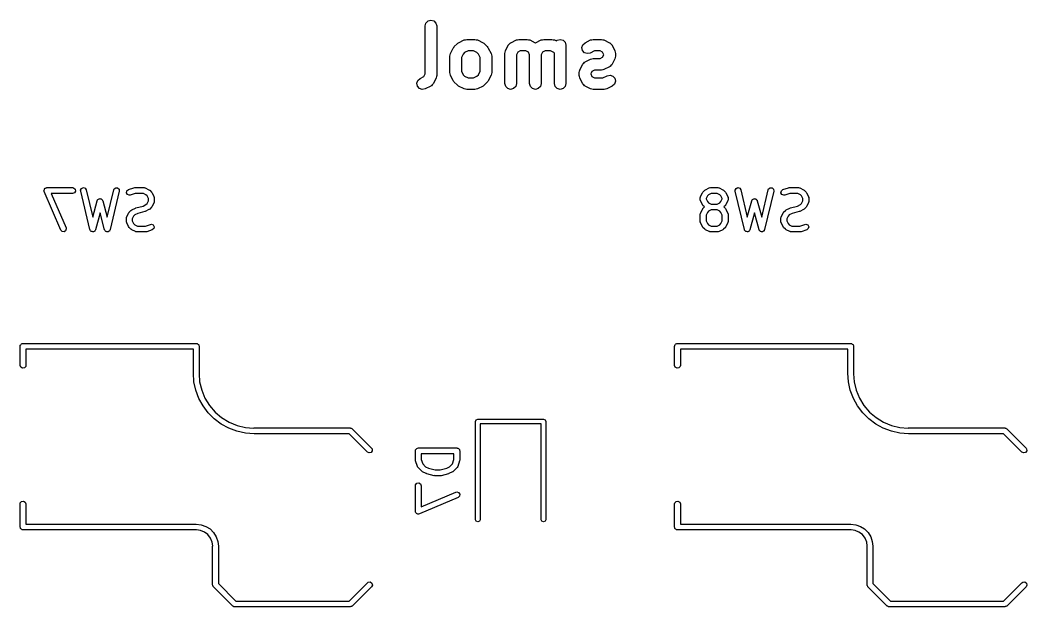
# Model space of a CAD drawing. Extents: x 3.18 to 9.55, y -3.25 to -0.52.
# Drawn here: x 7 to 8.03, y -1.246 to -0.646 of the extents above; entities that cross this region are included whole.
import ezdxf

# ---------------------------------------------------------------- set-up
doc = ezdxf.new("R2010")
doc.units = 0
doc.header["$MEASUREMENT"] = 0
doc.layers.add('BLACK', color=7, linetype='CONTINUOUS')

msp = doc.modelspace()

# ---------------------------------------------------------------- linework, layer by layer
at = {"layer": 'BLACK', "linetype": 'CONTINUOUS'}
for p, q in [((7.41417, -0.651519), (7.41496, -0.648566)), ((7.41496, -0.648566), (7.41713, -0.646404)), ((7.41713, -0.646404), (7.42008, -0.645613)), ((7.42008, -0.645613), (7.42303, -0.646404)), ((7.42303, -0.646404), (7.42519, -0.648566)), ((7.42519, -0.648566), (7.42598, -0.651519)), ((7.41417, -0.700743), (7.41417, -0.651519)), ((7.42598, -0.651519), (7.42598, -0.702137)), ((7.44766, -0.669364), (7.44837, -0.668734)), ((7.44837, -0.668734), (7.454, -0.665922)), ((7.454, -0.665922), (7.45533, -0.665649)), ((7.45533, -0.665649), (7.45664, -0.665298)), ((7.45664, -0.665298), (7.46507, -0.665298)), ((7.46507, -0.665298), (7.46638, -0.665649)), ((7.46638, -0.665649), (7.46771, -0.665922)), ((7.46771, -0.665922), (7.47334, -0.668734)), ((7.47334, -0.668734), (7.47405, -0.669364)), ((7.5004, -0.669975), (7.50119, -0.669088)), ((7.50119, -0.669088), (7.50153, -0.668973)), ((7.50153, -0.668973), (7.5018, -0.668734)), ((7.5018, -0.668734), (7.50743, -0.665922)), ((7.50743, -0.665922), (7.50876, -0.665649)), ((7.50876, -0.665649), (7.51007, -0.665298)), ((7.51007, -0.665298), (7.5185, -0.665298)), ((7.5185, -0.665298), (7.51982, -0.665649)), ((7.51982, -0.665649), (7.52114, -0.665922)), ((7.52114, -0.665922), (7.52677, -0.668734)), ((7.52677, -0.668734), (7.52694, -0.668885)), ((7.52694, -0.668885), (7.52711, -0.668734)), ((7.52711, -0.668734), (7.53274, -0.665922)), ((7.53274, -0.665922), (7.53407, -0.665649)), ((7.53407, -0.665649), (7.53538, -0.665298)), ((7.53538, -0.665298), (7.54381, -0.665298)), ((7.54381, -0.665298), (7.54512, -0.665649)), ((7.54512, -0.665649), (7.54645, -0.665922)), ((7.54645, -0.665922), (7.54846, -0.666925)), ((7.54846, -0.666925), (7.5493, -0.666089)), ((7.5493, -0.666089), (7.55225, -0.665298)), ((7.55225, -0.665298), (7.5552, -0.666089)), ((7.5552, -0.666089), (7.55736, -0.668251)), ((7.55736, -0.668251), (7.55816, -0.671204)), ((7.57544, -0.670762), (7.57773, -0.668734)), ((7.57773, -0.668734), (7.58335, -0.665922)), ((7.58335, -0.665922), (7.58468, -0.665649)), ((7.58468, -0.665649), (7.586, -0.665298)), ((7.586, -0.665298), (7.59443, -0.665298)), ((7.59443, -0.665298), (7.59574, -0.665649)), ((7.59574, -0.665649), (7.59707, -0.665922)), ((7.59707, -0.665922), (7.6027, -0.668734)), ((7.6027, -0.668734), (7.60297, -0.668973)), ((7.60297, -0.668973), (7.60331, -0.669088)), ((7.60331, -0.669088), (7.6041, -0.669975)), ((7.44011, -0.679811), (7.44292, -0.674187)), ((7.44292, -0.674187), (7.44355, -0.673475)), ((7.44355, -0.673475), (7.44402, -0.672652)), ((7.44402, -0.672652), (7.44684, -0.66984)), ((7.44684, -0.66984), (7.44766, -0.669364)), ((7.45451, -0.678869), (7.45305, -0.680326)), ((7.45803, -0.677109), (7.45451, -0.678869)), ((7.46368, -0.677109), (7.45803, -0.677109)), ((7.4672, -0.678869), (7.46368, -0.677109)), ((7.46866, -0.680326), (7.4672, -0.678869)), ((7.47405, -0.669364), (7.47487, -0.66984)), ((7.47487, -0.66984), (7.47769, -0.672652)), ((7.47769, -0.672652), (7.47816, -0.673475)), ((7.47816, -0.673475), (7.47879, -0.674187)), ((7.47879, -0.674187), (7.4816, -0.679811)), ((7.49573, -0.67964), (7.49608, -0.678329)), ((7.49608, -0.678329), (7.49635, -0.676999)), ((7.49635, -0.676999), (7.49916, -0.671375)), ((7.49916, -0.671375), (7.4994, -0.671105)), ((7.4994, -0.671105), (7.49951, -0.670762)), ((7.49951, -0.670762), (7.5004, -0.669975)), ((7.50884, -0.678417), (7.50754, -0.681034)), ((7.51146, -0.677109), (7.50884, -0.678417)), ((7.51711, -0.677109), (7.51146, -0.677109)), ((7.51973, -0.678417), (7.51711, -0.677109)), ((7.52103, -0.681034), (7.51973, -0.678417)), ((7.53415, -0.678417), (7.53285, -0.681034)), ((7.53677, -0.677109), (7.53415, -0.678417)), ((7.54242, -0.677109), (7.53677, -0.677109)), ((7.54594, -0.678869), (7.54242, -0.677109)), ((7.54634, -0.679274), (7.54594, -0.678869)), ((7.54634, -0.710574), (7.54634, -0.679274)), ((7.55816, -0.671204), (7.55816, -0.710574)), ((7.57448, -0.673662), (7.57544, -0.670762)), ((7.57509, -0.676657), (7.57448, -0.673662)), ((7.57712, -0.678944), (7.57509, -0.676657)), ((7.58002, -0.679911), (7.57712, -0.678944)), ((7.58301, -0.679298), (7.58002, -0.679911)), ((7.58739, -0.677109), (7.58301, -0.679298)), ((7.59304, -0.677109), (7.58739, -0.677109)), ((7.59565, -0.678417), (7.59304, -0.677109)), ((7.59696, -0.681034), (7.59565, -0.678417)), ((7.6041, -0.669975), (7.60498, -0.670762)), ((7.60498, -0.670762), (7.6051, -0.671105)), ((7.6051, -0.671105), (7.60534, -0.671375)), ((7.60534, -0.671375), (7.60815, -0.676999)), ((7.60815, -0.676999), (7.60842, -0.678329)), ((7.60842, -0.678329), (7.60877, -0.67964)), ((7.43948, -0.682452), (7.43983, -0.681141)), ((7.43948, -0.699325), (7.43948, -0.682452)), ((7.43983, -0.681141), (7.44011, -0.679811)), ((7.45305, -0.680326), (7.45129, -0.683846)), ((7.45129, -0.683846), (7.45129, -0.697931)), ((7.47042, -0.683846), (7.46866, -0.680326)), ((7.47042, -0.697931), (7.47042, -0.683846)), ((7.4816, -0.679811), (7.48188, -0.681141)), ((7.48188, -0.681141), (7.48223, -0.682452)), ((7.48223, -0.682452), (7.48223, -0.699325)), ((7.49573, -0.710574), (7.49573, -0.67964)), ((7.50754, -0.681034), (7.50754, -0.710574)), ((7.52103, -0.710574), (7.52103, -0.681034)), ((7.53285, -0.681034), (7.53285, -0.710574)), ((7.57544, -0.690447), (7.57633, -0.68966)), ((7.57633, -0.68966), (7.57712, -0.688773)), ((7.57712, -0.688773), (7.57746, -0.688658)), ((7.57746, -0.688658), (7.57773, -0.688419)), ((7.57773, -0.688419), (7.58335, -0.685607)), ((7.58335, -0.685607), (7.58468, -0.685334)), ((7.58468, -0.685334), (7.586, -0.684983)), ((7.586, -0.684983), (7.59304, -0.684983)), ((7.59304, -0.684983), (7.59565, -0.683675)), ((7.59565, -0.683675), (7.59696, -0.681058)), ((7.59696, -0.681058), (7.59696, -0.681034)), ((7.60815, -0.685093), (7.60534, -0.690717)), ((7.60842, -0.683763), (7.60815, -0.685093)), ((7.60877, -0.682452), (7.60842, -0.683763)), ((7.60877, -0.67964), (7.60877, -0.682452)), ((7.43983, -0.700636), (7.43948, -0.699325)), ((7.45129, -0.697931), (7.45305, -0.701451)), ((7.46866, -0.701451), (7.47042, -0.697931)), ((7.48223, -0.699325), (7.48188, -0.700636)), ((7.57165, -0.699325), (7.572, -0.698014)), ((7.57165, -0.702137), (7.57165, -0.699325)), ((7.572, -0.698014), (7.57228, -0.696684)), ((7.57228, -0.696684), (7.57509, -0.69106)), ((7.57509, -0.69106), (7.57533, -0.69079)), ((7.57533, -0.69079), (7.57544, -0.690447)), ((7.58477, -0.698102), (7.58346, -0.700719)), ((7.58739, -0.696794), (7.58477, -0.698102)), ((7.59443, -0.696794), (7.58739, -0.696794)), ((7.59574, -0.696443), (7.59443, -0.696794)), ((7.59707, -0.696171), (7.59574, -0.696443)), ((7.6027, -0.693359), (7.59707, -0.696171)), ((7.60297, -0.693119), (7.6027, -0.693359)), ((7.60331, -0.693005), (7.60297, -0.693119)), ((7.6041, -0.692117), (7.60331, -0.693005)), ((7.60498, -0.69133), (7.6041, -0.692117)), ((7.6051, -0.690988), (7.60498, -0.69133)), ((7.60534, -0.690717), (7.6051, -0.690988)), ((7.40575, -0.71022), (7.40671, -0.70732)), ((7.40636, -0.713215), (7.40575, -0.71022)), ((7.40671, -0.70732), (7.409, -0.705292)), ((7.409, -0.705292), (7.41286, -0.70336)), ((7.41286, -0.70336), (7.41417, -0.700743)), ((7.42536, -0.704778), (7.42255, -0.710403)), ((7.42563, -0.703448), (7.42536, -0.704778)), ((7.42598, -0.702137), (7.42563, -0.703448)), ((7.44011, -0.701966), (7.43983, -0.700636)), ((7.44292, -0.70759), (7.44011, -0.701966)), ((7.44355, -0.708302), (7.44292, -0.70759)), ((7.44402, -0.709125), (7.44355, -0.708302)), ((7.44684, -0.711937), (7.44402, -0.709125)), ((7.45305, -0.701451), (7.45451, -0.702908)), ((7.45451, -0.702908), (7.45803, -0.704668)), ((7.45803, -0.704668), (7.46368, -0.704668)), ((7.46368, -0.704668), (7.4672, -0.702908)), ((7.4672, -0.702908), (7.46866, -0.701451)), ((7.47769, -0.709125), (7.47487, -0.711937)), ((7.47816, -0.708302), (7.47769, -0.709125)), ((7.47879, -0.70759), (7.47816, -0.708302)), ((7.4816, -0.701966), (7.47879, -0.70759)), ((7.48188, -0.700636), (7.4816, -0.701966)), ((7.572, -0.703448), (7.57165, -0.702137)), ((7.57228, -0.704778), (7.572, -0.703448)), ((7.57509, -0.710403), (7.57228, -0.704778)), ((7.58346, -0.700719), (7.58346, -0.700743)), ((7.58346, -0.700743), (7.58477, -0.70336)), ((7.58477, -0.70336), (7.58739, -0.704668)), ((7.58739, -0.704668), (7.59585, -0.704668)), ((7.59585, -0.704668), (7.60023, -0.702479)), ((7.60023, -0.702479), (7.60322, -0.701867)), ((7.60322, -0.701867), (7.60612, -0.702833)), ((7.60612, -0.702833), (7.60815, -0.70512)), ((7.60876, -0.708115), (7.6078, -0.711015)), ((7.60815, -0.70512), (7.60876, -0.708115)), ((7.40839, -0.715502), (7.40636, -0.713215)), ((7.41129, -0.716469), (7.40839, -0.715502)), ((7.41428, -0.715856), (7.41129, -0.716469)), ((7.41991, -0.713044), (7.41428, -0.715856)), ((7.42018, -0.712804), (7.41991, -0.713044)), ((7.42052, -0.71269), (7.42018, -0.712804)), ((7.42131, -0.711802), (7.42052, -0.71269)), ((7.42219, -0.711015), (7.42131, -0.711802)), ((7.42231, -0.710673), (7.42219, -0.711015)), ((7.42255, -0.710403), (7.42231, -0.710673)), ((7.44766, -0.712413), (7.44684, -0.711937)), ((7.44837, -0.713044), (7.44766, -0.712413)), ((7.454, -0.715856), (7.44837, -0.713044)), ((7.45533, -0.716128), (7.454, -0.715856)), ((7.45664, -0.716479), (7.45533, -0.716128)), ((7.46507, -0.716479), (7.45664, -0.716479)), ((7.46638, -0.716128), (7.46507, -0.716479)), ((7.46771, -0.715856), (7.46638, -0.716128)), ((7.47334, -0.713044), (7.46771, -0.715856)), ((7.47405, -0.712413), (7.47334, -0.713044)), ((7.47487, -0.711937), (7.47405, -0.712413)), ((7.49652, -0.713526), (7.49573, -0.710574)), ((7.49868, -0.715688), (7.49652, -0.713526)), ((7.50163, -0.716479), (7.49868, -0.715688)), ((7.50458, -0.715688), (7.50163, -0.716479)), ((7.50675, -0.713526), (7.50458, -0.715688)), ((7.50754, -0.710574), (7.50675, -0.713526)), ((7.52183, -0.713526), (7.52103, -0.710574)), ((7.52399, -0.715688), (7.52183, -0.713526)), ((7.52694, -0.716479), (7.52399, -0.715688)), ((7.52989, -0.715688), (7.52694, -0.716479)), ((7.53205, -0.713526), (7.52989, -0.715688)), ((7.53285, -0.710574), (7.53205, -0.713526)), ((7.54714, -0.713526), (7.54634, -0.710574)), ((7.5493, -0.715688), (7.54714, -0.713526)), ((7.55225, -0.716479), (7.5493, -0.715688)), ((7.5552, -0.715688), (7.55225, -0.716479)), ((7.55736, -0.713526), (7.5552, -0.715688)), ((7.55816, -0.710574), (7.55736, -0.713526)), ((7.57533, -0.710673), (7.57509, -0.710403)), ((7.57544, -0.711015), (7.57533, -0.710673)), ((7.57633, -0.711802), (7.57544, -0.711015)), ((7.57712, -0.71269), (7.57633, -0.711802)), ((7.57746, -0.712804), (7.57712, -0.71269)), ((7.57773, -0.713044), (7.57746, -0.712804)), ((7.58335, -0.715856), (7.57773, -0.713044)), ((7.58468, -0.716128), (7.58335, -0.715856)), ((7.586, -0.716479), (7.58468, -0.716128)), ((7.59724, -0.716479), (7.586, -0.716479)), ((7.59856, -0.716128), (7.59724, -0.716479)), ((7.59989, -0.715856), (7.59856, -0.716128)), ((7.60551, -0.713044), (7.59989, -0.715856)), ((7.6078, -0.711015), (7.60551, -0.713044)), ((7.02437, -0.82014), (7.02447, -0.819806)), ((7.02461, -0.821138), (7.02437, -0.82014)), ((7.02441, -0.819462), (7.02476, -0.818866)), ((7.02447, -0.819806), (7.02441, -0.819462)), ((7.04148, -0.860508), (7.02461, -0.821138)), ((7.02476, -0.818866), (7.02496, -0.818206)), ((7.02496, -0.818206), (7.02525, -0.818015)), ((7.02525, -0.818015), (7.02542, -0.817713)), ((7.02542, -0.817713), (7.02607, -0.817478)), ((7.02607, -0.817478), (7.02665, -0.8171)), ((7.02665, -0.8171), (7.02699, -0.817142)), ((7.02699, -0.817142), (7.02732, -0.817022)), ((7.02732, -0.817022), (7.05357, -0.817022)), ((7.05357, -0.822928), (7.0318, -0.822928)), ((7.0318, -0.822928), (7.04691, -0.858182)), ((7.05357, -0.817022), (7.05458, -0.8172)), ((7.05547, -0.822237), (7.05357, -0.822928)), ((7.05458, -0.8172), (7.05613, -0.818499)), ((7.05648, -0.820488), (7.05547, -0.822237)), ((7.05613, -0.818499), (7.05648, -0.820488)), ((7.06188, -0.819635), (7.06279, -0.817829)), ((7.06194, -0.820659), (7.06188, -0.819635)), ((7.07132, -0.860029), (7.06194, -0.820659)), ((7.06279, -0.817829), (7.06464, -0.817028)), ((7.06464, -0.817028), (7.06658, -0.817605)), ((7.06658, -0.817605), (7.06769, -0.819291)), ((7.06769, -0.819291), (7.07435, -0.847278)), ((7.08903, -0.847278), (7.09569, -0.819291)), ((7.10143, -0.820659), (7.09206, -0.860029)), ((7.09569, -0.819291), (7.0961, -0.81835)), ((7.0961, -0.81835), (7.09772, -0.817146)), ((7.09772, -0.817146), (7.09973, -0.817265)), ((7.09973, -0.817265), (7.1012, -0.818653)), ((7.1012, -0.818653), (7.10143, -0.820659)), ((7.10876, -0.822283), (7.10917, -0.820304)), ((7.10973, -0.824059), (7.10876, -0.822283)), ((7.10917, -0.820304), (7.11075, -0.819049)), ((7.11075, -0.819049), (7.11638, -0.817174)), ((7.11779, -0.822928), (7.11262, -0.824651)), ((7.11638, -0.817174), (7.11725, -0.817044)), ((7.11725, -0.817044), (7.11731, -0.817022)), ((7.11731, -0.817022), (7.12668, -0.817022)), ((7.12599, -0.822928), (7.11779, -0.822928)), ((7.12868, -0.824277), (7.12599, -0.822928)), ((7.12668, -0.817022), (7.12769, -0.8172)), ((7.12769, -0.8172), (7.12783, -0.817314)), ((7.12783, -0.817314), (7.128, -0.817334)), ((7.128, -0.817334), (7.13175, -0.819209)), ((7.13175, -0.819209), (7.13246, -0.819735)), ((7.13246, -0.819735), (7.13252, -0.819762)), ((7.13252, -0.819762), (7.1344, -0.821637)), ((7.1344, -0.821637), (7.1349, -0.82236)), ((7.1349, -0.82236), (7.13495, -0.822404)), ((7.13495, -0.822404), (7.13682, -0.826154)), ((7.69585, -0.826154), (7.69772, -0.822404)), ((7.69772, -0.822404), (7.69825, -0.821695)), ((7.69825, -0.821695), (7.69827, -0.821637)), ((7.69827, -0.821637), (7.70015, -0.819762)), ((7.70015, -0.819762), (7.70087, -0.819256)), ((7.70087, -0.819256), (7.70092, -0.819209)), ((7.70092, -0.819209), (7.70467, -0.817334)), ((7.70668, -0.822928), (7.70399, -0.824277)), ((7.70467, -0.817334), (7.70565, -0.817042)), ((7.70565, -0.817042), (7.70582, -0.817083)), ((7.70582, -0.817083), (7.70599, -0.817022)), ((7.70599, -0.817022), (7.71349, -0.817022)), ((7.71279, -0.822928), (7.70668, -0.822928)), ((7.71549, -0.824277), (7.71279, -0.822928)), ((7.71349, -0.817022), (7.7145, -0.8172)), ((7.7145, -0.8172), (7.71463, -0.817314)), ((7.71463, -0.817314), (7.71481, -0.817334)), ((7.71481, -0.817334), (7.71856, -0.819209)), ((7.71856, -0.819209), (7.71926, -0.819735)), ((7.71926, -0.819735), (7.71932, -0.819762)), ((7.71932, -0.819762), (7.7212, -0.821637)), ((7.7212, -0.821637), (7.7217, -0.82236)), ((7.7217, -0.82236), (7.72175, -0.822404)), ((7.72175, -0.822404), (7.72363, -0.826154)), ((7.73117, -0.819635), (7.73208, -0.817829)), ((7.73124, -0.820659), (7.73117, -0.819635)), ((7.74061, -0.860029), (7.73124, -0.820659)), ((7.73208, -0.817829), (7.73393, -0.817028)), ((7.73393, -0.817028), (7.73587, -0.817605)), ((7.73587, -0.817605), (7.73698, -0.819291)), ((7.73698, -0.819291), (7.74364, -0.847278)), ((7.75832, -0.847278), (7.76498, -0.819291)), ((7.77073, -0.820659), (7.76135, -0.860029)), ((7.76498, -0.819291), (7.76539, -0.81835)), ((7.76539, -0.81835), (7.76701, -0.817146)), ((7.76701, -0.817146), (7.76903, -0.817265)), ((7.76903, -0.817265), (7.77049, -0.818653)), ((7.77049, -0.818653), (7.77073, -0.820659)), ((7.77806, -0.822283), (7.77846, -0.820304)), ((7.77902, -0.824059), (7.77806, -0.822283)), ((7.77846, -0.820304), (7.78004, -0.819049)), ((7.78004, -0.819049), (7.78567, -0.817174)), ((7.78708, -0.822928), (7.78191, -0.824651)), ((7.78567, -0.817174), (7.78654, -0.817044)), ((7.78654, -0.817044), (7.7866, -0.817022)), ((7.7866, -0.817022), (7.79597, -0.817022)), ((7.79528, -0.822928), (7.78708, -0.822928)), ((7.79798, -0.824277), (7.79528, -0.822928)), ((7.79597, -0.817022), (7.79698, -0.8172)), ((7.79698, -0.8172), (7.79712, -0.817314)), ((7.79712, -0.817314), (7.7973, -0.817334)), ((7.7973, -0.817334), (7.80104, -0.819209)), ((7.80104, -0.819209), (7.80175, -0.819735)), ((7.80175, -0.819735), (7.80181, -0.819762)), ((7.80181, -0.819762), (7.80369, -0.821637)), ((7.80369, -0.821637), (7.80419, -0.82236)), ((7.80419, -0.82236), (7.80424, -0.822404)), ((7.80424, -0.822404), (7.80611, -0.826154)), ((7.07435, -0.847278), (7.07884, -0.830463)), ((7.07884, -0.830463), (7.07927, -0.829533)), ((7.07927, -0.829533), (7.07949, -0.829378)), ((7.07949, -0.829378), (7.0796, -0.829133)), ((7.0796, -0.829133), (7.0803, -0.828811)), ((7.0803, -0.828811), (7.08092, -0.828373)), ((7.08092, -0.828373), (7.08119, -0.828396)), ((7.08119, -0.828396), (7.08144, -0.828282)), ((7.08144, -0.828282), (7.08217, -0.828481)), ((7.08217, -0.828481), (7.08293, -0.828546)), ((7.08293, -0.828546), (7.08313, -0.828737)), ((7.08313, -0.828737), (7.08339, -0.828807)), ((7.08339, -0.828807), (7.08382, -0.829433)), ((7.08382, -0.829433), (7.08436, -0.829973)), ((7.08436, -0.829973), (7.08439, -0.830242)), ((7.08439, -0.830242), (7.08454, -0.830463)), ((7.08454, -0.830463), (7.08903, -0.847278)), ((7.11161, -0.824802), (7.10973, -0.824059)), ((7.11262, -0.824651), (7.11161, -0.824802)), ((7.12988, -0.825474), (7.12868, -0.824277)), ((7.12868, -0.834421), (7.12988, -0.833224)), ((7.13123, -0.828171), (7.12988, -0.825474)), ((7.12988, -0.833224), (7.13123, -0.830527)), ((7.13123, -0.830527), (7.13123, -0.828171)), ((7.13682, -0.832544), (7.13495, -0.836294)), ((7.13682, -0.826154), (7.13712, -0.827137)), ((7.13684, -0.832369), (7.13682, -0.832544)), ((7.13696, -0.832234), (7.13684, -0.832369)), ((7.13714, -0.831224), (7.13696, -0.832234)), ((7.13712, -0.827137), (7.13708, -0.827308)), ((7.13708, -0.827308), (7.13714, -0.827474)), ((7.13714, -0.827474), (7.13714, -0.831224)), ((7.69553, -0.827474), (7.69571, -0.826464)), ((7.69553, -0.829349), (7.69553, -0.827474)), ((7.69559, -0.829515), (7.69553, -0.829349)), ((7.69555, -0.829687), (7.69559, -0.829515)), ((7.69585, -0.83067), (7.69555, -0.829687)), ((7.69571, -0.826464), (7.69583, -0.826329)), ((7.69583, -0.826329), (7.69585, -0.826154)), ((7.69772, -0.834419), (7.69585, -0.83067)), ((7.70279, -0.825474), (7.70144, -0.828171)), ((7.70144, -0.828171), (7.70144, -0.828652)), ((7.70144, -0.828652), (7.70279, -0.831349)), ((7.70399, -0.824277), (7.70279, -0.825474)), ((7.70279, -0.831349), (7.70399, -0.832547)), ((7.70399, -0.832547), (7.70668, -0.833895)), ((7.70668, -0.833895), (7.71279, -0.833895)), ((7.71279, -0.833895), (7.71549, -0.832547)), ((7.71668, -0.825474), (7.71549, -0.824277)), ((7.71549, -0.832547), (7.71668, -0.831349)), ((7.71803, -0.828171), (7.71668, -0.825474)), ((7.71668, -0.831349), (7.71803, -0.828652)), ((7.71803, -0.828652), (7.71803, -0.828171)), ((7.72363, -0.83067), (7.72175, -0.834419)), ((7.72363, -0.826154), (7.72392, -0.827137)), ((7.72365, -0.830494), (7.72363, -0.83067)), ((7.72376, -0.830359), (7.72365, -0.830494)), ((7.72394, -0.829349), (7.72376, -0.830359)), ((7.72392, -0.827137), (7.72388, -0.827308)), ((7.72388, -0.827308), (7.72394, -0.827474)), ((7.72394, -0.827474), (7.72394, -0.829349)), ((7.74364, -0.847278), (7.74813, -0.830463)), ((7.74813, -0.830463), (7.74856, -0.829533)), ((7.74856, -0.829533), (7.74878, -0.829378)), ((7.74878, -0.829378), (7.7489, -0.829133)), ((7.7489, -0.829133), (7.74959, -0.828811)), ((7.74959, -0.828811), (7.75021, -0.828373)), ((7.75021, -0.828373), (7.75048, -0.828396)), ((7.75048, -0.828396), (7.75073, -0.828282)), ((7.75073, -0.828282), (7.75146, -0.828481)), ((7.75146, -0.828481), (7.75223, -0.828546)), ((7.75223, -0.828546), (7.75242, -0.828737)), ((7.75242, -0.828737), (7.75268, -0.828807)), ((7.75268, -0.828807), (7.75311, -0.829433)), ((7.75311, -0.829433), (7.75366, -0.829973)), ((7.75366, -0.829973), (7.75368, -0.830242)), ((7.75368, -0.830242), (7.75383, -0.830463)), ((7.75383, -0.830463), (7.75832, -0.847278)), ((7.7809, -0.824802), (7.77902, -0.824059)), ((7.78191, -0.824651), (7.7809, -0.824802)), ((7.79917, -0.825474), (7.79798, -0.824277)), ((7.79798, -0.834421), (7.79917, -0.833224)), ((7.80052, -0.828171), (7.79917, -0.825474)), ((7.79917, -0.833224), (7.80052, -0.830527)), ((7.80052, -0.830527), (7.80052, -0.828171)), ((7.80611, -0.832544), (7.80424, -0.836294)), ((7.80611, -0.826154), (7.80641, -0.827137)), ((7.80614, -0.832369), (7.80611, -0.832544)), ((7.80625, -0.832234), (7.80614, -0.832369)), ((7.80643, -0.831224), (7.80625, -0.832234)), ((7.80641, -0.827137), (7.80637, -0.827308)), ((7.80637, -0.827308), (7.80643, -0.827474)), ((7.80643, -0.827474), (7.80643, -0.831224)), ((7.08169, -0.842684), (7.07704, -0.860106)), ((7.08634, -0.860106), (7.08169, -0.842684)), ((7.10904, -0.846776), (7.11092, -0.843027)), ((7.11092, -0.843027), (7.11145, -0.842318)), ((7.11145, -0.842318), (7.11147, -0.842259)), ((7.11147, -0.842259), (7.11335, -0.840384)), ((7.11335, -0.840384), (7.11407, -0.839878)), ((7.11407, -0.839878), (7.11411, -0.839831)), ((7.11411, -0.839831), (7.11786, -0.837957)), ((7.12022, -0.843384), (7.11718, -0.844899)), ((7.11786, -0.837957), (7.11835, -0.837811)), ((7.11835, -0.837811), (7.11847, -0.837733)), ((7.11847, -0.837733), (7.12565, -0.835937)), ((7.1274, -0.841587), (7.12022, -0.843384)), ((7.12565, -0.835937), (7.12868, -0.834421)), ((7.12752, -0.841509), (7.1274, -0.841587)), ((7.128, -0.841364), (7.12752, -0.841509)), ((7.13175, -0.839489), (7.128, -0.841364)), ((7.1318, -0.839442), (7.13175, -0.839489)), ((7.13252, -0.838936), (7.1318, -0.839442)), ((7.1344, -0.837061), (7.13252, -0.838936)), ((7.13442, -0.837003), (7.1344, -0.837061)), ((7.13495, -0.836294), (7.13442, -0.837003)), ((7.69553, -0.844347), (7.69571, -0.843337)), ((7.69571, -0.843337), (7.69583, -0.843202)), ((7.69583, -0.843202), (7.69585, -0.843027)), ((7.69585, -0.843027), (7.69772, -0.839277)), ((7.69777, -0.834463), (7.69772, -0.834419)), ((7.69772, -0.839277), (7.69825, -0.838568)), ((7.69827, -0.835186), (7.69777, -0.834463)), ((7.69825, -0.838568), (7.69827, -0.83851)), ((7.69994, -0.836848), (7.69827, -0.835186)), ((7.69827, -0.83851), (7.69994, -0.836848)), ((7.70279, -0.842347), (7.70144, -0.845044)), ((7.70399, -0.84115), (7.70279, -0.842347)), ((7.70668, -0.839801), (7.70399, -0.84115)), ((7.71279, -0.839801), (7.70668, -0.839801)), ((7.71549, -0.84115), (7.71279, -0.839801)), ((7.71668, -0.842347), (7.71549, -0.84115)), ((7.71803, -0.845044), (7.71668, -0.842347)), ((7.7212, -0.835186), (7.71954, -0.836848)), ((7.71954, -0.836848), (7.7212, -0.83851)), ((7.72122, -0.835128), (7.7212, -0.835186)), ((7.7212, -0.83851), (7.7217, -0.839233)), ((7.72175, -0.834419), (7.72122, -0.835128)), ((7.7217, -0.839233), (7.72175, -0.839277)), ((7.72175, -0.839277), (7.72363, -0.843027)), ((7.72363, -0.843027), (7.72392, -0.84401)), ((7.72392, -0.84401), (7.72388, -0.844181)), ((7.72388, -0.844181), (7.72394, -0.844347)), ((7.75098, -0.842684), (7.74633, -0.860106)), ((7.75563, -0.860106), (7.75098, -0.842684)), ((7.77834, -0.846776), (7.78021, -0.843027)), ((7.78021, -0.843027), (7.78074, -0.842318)), ((7.78074, -0.842318), (7.78076, -0.842259)), ((7.78076, -0.842259), (7.78264, -0.840384)), ((7.78264, -0.840384), (7.78336, -0.839878)), ((7.78336, -0.839878), (7.78341, -0.839831)), ((7.78341, -0.839831), (7.78716, -0.837957)), ((7.78951, -0.843384), (7.78648, -0.844899)), ((7.78716, -0.837957), (7.78764, -0.837811)), ((7.78764, -0.837811), (7.78776, -0.837733)), ((7.78776, -0.837733), (7.79494, -0.835937)), ((7.79669, -0.841587), (7.78951, -0.843384)), ((7.79494, -0.835937), (7.79798, -0.834421)), ((7.79681, -0.841509), (7.79669, -0.841587)), ((7.7973, -0.841364), (7.79681, -0.841509)), ((7.80104, -0.839489), (7.7973, -0.841364)), ((7.80109, -0.839442), (7.80104, -0.839489)), ((7.80181, -0.838936), (7.80109, -0.839442)), ((7.80369, -0.837061), (7.80181, -0.838936)), ((7.80371, -0.837003), (7.80369, -0.837061)), ((7.80424, -0.836294), (7.80371, -0.837003)), ((7.10873, -0.848097), (7.10891, -0.847087)), ((7.10873, -0.851846), (7.10873, -0.848097)), ((7.10879, -0.852012), (7.10873, -0.851846)), ((7.10875, -0.852184), (7.10879, -0.852012)), ((7.10904, -0.853167), (7.10875, -0.852184)), ((7.10891, -0.847087), (7.10902, -0.846951)), ((7.10902, -0.846951), (7.10904, -0.846776)), ((7.11092, -0.856916), (7.10904, -0.853167)), ((7.11599, -0.846096), (7.11464, -0.848794)), ((7.11464, -0.848794), (7.11464, -0.851149)), ((7.11464, -0.851149), (7.11599, -0.853847)), ((7.11718, -0.844899), (7.11599, -0.846096)), ((7.11599, -0.853847), (7.11718, -0.855044)), ((7.69553, -0.851846), (7.69553, -0.844347)), ((7.69559, -0.852012), (7.69553, -0.851846)), ((7.69555, -0.852184), (7.69559, -0.852012)), ((7.69585, -0.853167), (7.69555, -0.852184)), ((7.69772, -0.856916), (7.69585, -0.853167)), ((7.70144, -0.845044), (7.70144, -0.851149)), ((7.70144, -0.851149), (7.70279, -0.853847)), ((7.70279, -0.853847), (7.70399, -0.855044)), ((7.71549, -0.855044), (7.71668, -0.853847)), ((7.71668, -0.853847), (7.71803, -0.851149)), ((7.71803, -0.851149), (7.71803, -0.845044)), ((7.72363, -0.853167), (7.72175, -0.856916)), ((7.72365, -0.852991), (7.72363, -0.853167)), ((7.72376, -0.852856), (7.72365, -0.852991)), ((7.72394, -0.851846), (7.72376, -0.852856)), ((7.72394, -0.844347), (7.72394, -0.851846)), ((7.77802, -0.848097), (7.7782, -0.847087)), ((7.77802, -0.851846), (7.77802, -0.848097)), ((7.77808, -0.852012), (7.77802, -0.851846)), ((7.77804, -0.852184), (7.77808, -0.852012)), ((7.77834, -0.853167), (7.77804, -0.852184)), ((7.7782, -0.847087), (7.77832, -0.846951)), ((7.77832, -0.846951), (7.77834, -0.846776)), ((7.78021, -0.856916), (7.77834, -0.853167)), ((7.78528, -0.846096), (7.78393, -0.848794)), ((7.78393, -0.848794), (7.78393, -0.851149)), ((7.78393, -0.851149), (7.78528, -0.853847)), ((7.78648, -0.844899), (7.78528, -0.846096)), ((7.78528, -0.853847), (7.78648, -0.855044)), ((7.04286, -0.861981), (7.04148, -0.860508)), ((7.04487, -0.86222), (7.04286, -0.861981)), ((7.04656, -0.861114), (7.04487, -0.86222)), ((7.04714, -0.859181), (7.04656, -0.861114)), ((7.04691, -0.858182), (7.04714, -0.859181)), ((7.07149, -0.860288), (7.07132, -0.860029)), ((7.07152, -0.860596), (7.07149, -0.860288)), ((7.07203, -0.861109), (7.07152, -0.860596)), ((7.07243, -0.861716), (7.07203, -0.861109)), ((7.07273, -0.861804), (7.07243, -0.861716)), ((7.07295, -0.862023), (7.07273, -0.861804)), ((7.07367, -0.862085), (7.07295, -0.862023)), ((7.07437, -0.862293), (7.07367, -0.862085)), ((7.07465, -0.86217), (7.07437, -0.862293)), ((7.07496, -0.862196), (7.07465, -0.86217)), ((7.07555, -0.861779), (7.07496, -0.862196)), ((7.07622, -0.861491), (7.07555, -0.861779)), ((7.07636, -0.861214), (7.07622, -0.861491)), ((7.07661, -0.861036), (7.07636, -0.861214)), ((7.07704, -0.860106), (7.07661, -0.861036)), ((7.08651, -0.86036), (7.08634, -0.860106)), ((7.08655, -0.860668), (7.08651, -0.86036)), ((7.08708, -0.861167), (7.08655, -0.860668)), ((7.08749, -0.861762), (7.08708, -0.861167)), ((7.08779, -0.861842), (7.08749, -0.861762)), ((7.08802, -0.862055), (7.08779, -0.861842)), ((7.08874, -0.862098), (7.08802, -0.862055)), ((7.08944, -0.862287), (7.08874, -0.862098)), ((7.08972, -0.862156), (7.08944, -0.862287)), ((7.09003, -0.862175), (7.08972, -0.862156)), ((7.09062, -0.861742), (7.09003, -0.862175)), ((7.09127, -0.861436), (7.09062, -0.861742)), ((7.09141, -0.861155), (7.09127, -0.861436)), ((7.09165, -0.86097), (7.09141, -0.861155)), ((7.09206, -0.860029), (7.09165, -0.86097)), ((7.11097, -0.856961), (7.11092, -0.856916)), ((7.11147, -0.857684), (7.11097, -0.856961)), ((7.11335, -0.859558), (7.11147, -0.857684)), ((7.11341, -0.859586), (7.11335, -0.859558)), ((7.11411, -0.860111), (7.11341, -0.859586)), ((7.11786, -0.861986), (7.11411, -0.860111)), ((7.11718, -0.855044), (7.11988, -0.856392)), ((7.11804, -0.862006), (7.11786, -0.861986)), ((7.11817, -0.86212), (7.11804, -0.862006)), ((7.11918, -0.862298), (7.11817, -0.86212)), ((7.12856, -0.862298), (7.11918, -0.862298)), ((7.11988, -0.856392), (7.12808, -0.856392)), ((7.12808, -0.856392), (7.13325, -0.854669)), ((7.12862, -0.862276), (7.12856, -0.862298)), ((7.12949, -0.862146), (7.12862, -0.862276)), ((7.13512, -0.860272), (7.12949, -0.862146)), ((7.13325, -0.854669), (7.13426, -0.854519)), ((7.13426, -0.854519), (7.13614, -0.855261)), ((7.1367, -0.859016), (7.13512, -0.860272)), ((7.13614, -0.855261), (7.1371, -0.857037)), ((7.1371, -0.857037), (7.1367, -0.859016)), ((7.69777, -0.856961), (7.69772, -0.856916)), ((7.69827, -0.857684), (7.69777, -0.856961)), ((7.70015, -0.859558), (7.69827, -0.857684)), ((7.70021, -0.859586), (7.70015, -0.859558)), ((7.70092, -0.860111), (7.70021, -0.859586)), ((7.70467, -0.861986), (7.70092, -0.860111)), ((7.70399, -0.855044), (7.70668, -0.856392)), ((7.70484, -0.862006), (7.70467, -0.861986)), ((7.70498, -0.86212), (7.70484, -0.862006)), ((7.70599, -0.862298), (7.70498, -0.86212)), ((7.71349, -0.862298), (7.70599, -0.862298)), ((7.70668, -0.856392), (7.71279, -0.856392)), ((7.71279, -0.856392), (7.71549, -0.855044)), ((7.71365, -0.862238), (7.71349, -0.862298)), ((7.71382, -0.862279), (7.71365, -0.862238)), ((7.71481, -0.861986), (7.71382, -0.862279)), ((7.71856, -0.860111), (7.71481, -0.861986)), ((7.7186, -0.860065), (7.71856, -0.860111)), ((7.71932, -0.859558), (7.7186, -0.860065)), ((7.7212, -0.857684), (7.71932, -0.859558)), ((7.72122, -0.857625), (7.7212, -0.857684)), ((7.72175, -0.856916), (7.72122, -0.857625)), ((7.74078, -0.860288), (7.74061, -0.860029)), ((7.74081, -0.860596), (7.74078, -0.860288)), ((7.74132, -0.861109), (7.74081, -0.860596)), ((7.74172, -0.861716), (7.74132, -0.861109)), ((7.74202, -0.861804), (7.74172, -0.861716)), ((7.74224, -0.862023), (7.74202, -0.861804)), ((7.74296, -0.862085), (7.74224, -0.862023)), ((7.74366, -0.862293), (7.74296, -0.862085)), ((7.74394, -0.86217), (7.74366, -0.862293)), ((7.74425, -0.862196), (7.74394, -0.86217)), ((7.74484, -0.861779), (7.74425, -0.862196)), ((7.74551, -0.861491), (7.74484, -0.861779)), ((7.74565, -0.861214), (7.74551, -0.861491)), ((7.7459, -0.861036), (7.74565, -0.861214)), ((7.74633, -0.860106), (7.7459, -0.861036)), ((7.7558, -0.86036), (7.75563, -0.860106)), ((7.75584, -0.860668), (7.7558, -0.86036)), ((7.75637, -0.861167), (7.75584, -0.860668)), ((7.75678, -0.861762), (7.75637, -0.861167)), ((7.75708, -0.861842), (7.75678, -0.861762)), ((7.75731, -0.862055), (7.75708, -0.861842)), ((7.75803, -0.862098), (7.75731, -0.862055)), ((7.75873, -0.862287), (7.75803, -0.862098)), ((7.75901, -0.862156), (7.75873, -0.862287)), ((7.75932, -0.862175), (7.75901, -0.862156)), ((7.75991, -0.861742), (7.75932, -0.862175)), ((7.76056, -0.861436), (7.75991, -0.861742)), ((7.7607, -0.861155), (7.76056, -0.861436)), ((7.76094, -0.86097), (7.7607, -0.861155)), ((7.76135, -0.860029), (7.76094, -0.86097)), ((7.78026, -0.856961), (7.78021, -0.856916)), ((7.78076, -0.857684), (7.78026, -0.856961)), ((7.78264, -0.859558), (7.78076, -0.857684)), ((7.7827, -0.859586), (7.78264, -0.859558)), ((7.78341, -0.860111), (7.7827, -0.859586)), ((7.78716, -0.861986), (7.78341, -0.860111)), ((7.78648, -0.855044), (7.78917, -0.856392)), ((7.78733, -0.862006), (7.78716, -0.861986)), ((7.78747, -0.86212), (7.78733, -0.862006)), ((7.78848, -0.862298), (7.78747, -0.86212)), ((7.79785, -0.862298), (7.78848, -0.862298)), ((7.78917, -0.856392), (7.79737, -0.856392)), ((7.79737, -0.856392), (7.80254, -0.854669)), ((7.79791, -0.862276), (7.79785, -0.862298)), ((7.79878, -0.862146), (7.79791, -0.862276)), ((7.80441, -0.860272), (7.79878, -0.862146)), ((7.80254, -0.854669), (7.80355, -0.854519)), ((7.80355, -0.854519), (7.80543, -0.855261)), ((7.80599, -0.859016), (7.80441, -0.860272)), ((7.80543, -0.855261), (7.80639, -0.857037)), ((7.80639, -0.857037), (7.80599, -0.859016)), ((7.00017, -0.97832), (7.00067, -0.977733)), ((7.00067, -0.977733), (7.00105, -0.977068)), ((7.00105, -0.977068), (7.0013, -0.976977)), ((7.0013, -0.976977), (7.00147, -0.976773)), ((7.00147, -0.976773), (7.00223, -0.97664)), ((7.00223, -0.97664), (7.00295, -0.976378)), ((7.00295, -0.976378), (7.18011, -0.976378)), ((7.18011, -0.976378), (7.1805, -0.976445)), ((7.1805, -0.976445), (7.18063, -0.976422)), ((7.18063, -0.976422), (7.18074, -0.976488)), ((7.18074, -0.976488), (7.18112, -0.976556)), ((7.18112, -0.976556), (7.18171, -0.977049)), ((7.18171, -0.977049), (7.18238, -0.977432)), ((7.18238, -0.977432), (7.18247, -0.977683)), ((7.18247, -0.977683), (7.18267, -0.977854)), ((7.18267, -0.977854), (7.18281, -0.978609)), ((7.66947, -0.97832), (7.66996, -0.977733)), ((7.66996, -0.977733), (7.67034, -0.977068)), ((7.67034, -0.977068), (7.67059, -0.976977)), ((7.67059, -0.976977), (7.67076, -0.976773)), ((7.67076, -0.976773), (7.67152, -0.97664)), ((7.67152, -0.97664), (7.67224, -0.976378)), ((7.67224, -0.976378), (7.84941, -0.976378)), ((7.84941, -0.976378), (7.84979, -0.976445)), ((7.84979, -0.976445), (7.84992, -0.976422)), ((7.84992, -0.976422), (7.85003, -0.976488)), ((7.85003, -0.976488), (7.85042, -0.976556)), ((7.85042, -0.976556), (7.851, -0.977049)), ((7.851, -0.977049), (7.85167, -0.977432)), ((7.85167, -0.977432), (7.85176, -0.977683)), ((7.85176, -0.977683), (7.85196, -0.977854)), ((7.85196, -0.977854), (7.8521, -0.978609)), ((7, -0.97933), (7.00006, -0.978947)), ((7, -0.999015), (7, -0.97933)), ((7.00004, -0.978818), (7.00011, -0.978704)), ((7.00006, -0.978947), (7.00004, -0.978818)), ((7.00011, -0.978704), (7.00017, -0.97832)), ((7.17716, -0.982283), (7.0059, -0.982283)), ((7.0059, -0.982283), (7.0059, -0.999015)), ((7.17716, -1.00689), (7.17716, -0.982283)), ((7.18281, -0.978609), (7.18307, -0.97933)), ((7.18307, -0.97933), (7.18307, -1.00689)), ((7.66929, -0.97933), (7.66936, -0.978947)), ((7.66929, -0.999015), (7.66929, -0.97933)), ((7.66933, -0.978818), (7.6694, -0.978704)), ((7.66936, -0.978947), (7.66933, -0.978818)), ((7.6694, -0.978704), (7.66947, -0.97832)), ((7.84645, -0.982283), (7.67519, -0.982283)), ((7.67519, -0.982283), (7.67519, -0.999015)), ((7.84645, -1.00689), (7.84645, -0.982283)), ((7.8521, -0.978609), (7.85236, -0.97933)), ((7.85236, -0.97933), (7.85236, -1.00689)), ((7.00069, -1.00091), (7, -0.999015)), ((7.00244, -1.00192), (7.00069, -1.00091)), ((7.00443, -1.00157), (7.00244, -1.00192)), ((7.00572, -1.00003), (7.00443, -1.00157)), ((7.0059, -0.999015), (7.00572, -1.00003)), ((7.17779, -1.01571), (7.17716, -1.00689)), ((7.17716, -1.00689), (7.17716, -1.00689)), ((7.18307, -1.00689), (7.18295, -1.00757)), ((7.18295, -1.00757), (7.18359, -1.01569)), ((7.66998, -1.00091), (7.66929, -0.999015)), ((7.67173, -1.00192), (7.66998, -1.00091)), ((7.67372, -1.00157), (7.67173, -1.00192)), ((7.67502, -1.00003), (7.67372, -1.00157)), ((7.67519, -0.999015), (7.67502, -1.00003)), ((7.84708, -1.01571), (7.84645, -1.00689)), ((7.84645, -1.00689), (7.84645, -1.00689)), ((7.84645, -1.00689), (7.84645, -1.00689)), ((7.85236, -1.00689), (7.85224, -1.00757)), ((7.85224, -1.00757), (7.85288, -1.01569)), ((7.17967, -1.02436), (7.17779, -1.01571)), ((7.18359, -1.01569), (7.18565, -1.02428)), ((7.84896, -1.02436), (7.84708, -1.01571)), ((7.85288, -1.01569), (7.85494, -1.02428)), ((7.18277, -1.03265), (7.17967, -1.02436)), ((7.18565, -1.02428), (7.18903, -1.03244)), ((7.85206, -1.03265), (7.84896, -1.02436)), ((7.85494, -1.02428), (7.85832, -1.03244)), ((7.18701, -1.04041), (7.18277, -1.03265)), ((7.18903, -1.03244), (7.19364, -1.03997)), ((7.8563, -1.04041), (7.85206, -1.03265)), ((7.85832, -1.03244), (7.86293, -1.03997)), ((7.19231, -1.0475), (7.18701, -1.04041)), ((7.19856, -1.05375), (7.19231, -1.0475)), ((7.19364, -1.03997), (7.19938, -1.04668)), ((7.19938, -1.04668), (7.20609, -1.05242)), ((7.8616, -1.0475), (7.8563, -1.04041)), ((7.86785, -1.05375), (7.8616, -1.0475)), ((7.86293, -1.03997), (7.86867, -1.04668)), ((7.86867, -1.04668), (7.87538, -1.05242)), ((7.20565, -1.05905), (7.19856, -1.05375)), ((7.21341, -1.06329), (7.20565, -1.05905)), ((7.20609, -1.05242), (7.21362, -1.05703)), ((7.21362, -1.05703), (7.22178, -1.06041)), ((7.46581, -1.05643), (7.4665, -1.05476)), ((7.46581, -1.15682), (7.46581, -1.05643)), ((7.4665, -1.05476), (7.46817, -1.05407)), ((7.46817, -1.05407), (7.5351, -1.05407)), ((7.53274, -1.05879), (7.47053, -1.05879)), ((7.47053, -1.05879), (7.47053, -1.15682)), ((7.53274, -1.15682), (7.53274, -1.05879)), ((7.5351, -1.05407), (7.53677, -1.05476)), ((7.53677, -1.05476), (7.53746, -1.05643)), ((7.53746, -1.05643), (7.53746, -1.15682)), ((7.87494, -1.05905), (7.86785, -1.05375)), ((7.8827, -1.06329), (7.87494, -1.05905)), ((7.87538, -1.05242), (7.88291, -1.05703)), ((7.88291, -1.05703), (7.89107, -1.06041)), ((7.2217, -1.06639), (7.21341, -1.06329)), ((7.23035, -1.06827), (7.2217, -1.06639)), ((7.22178, -1.06041), (7.23037, -1.06247)), ((7.23917, -1.0689), (7.23035, -1.06827)), ((7.23037, -1.06247), (7.23874, -1.06313)), ((7.23874, -1.06313), (7.23917, -1.06299)), ((7.23917, -1.06299), (7.33759, -1.06299)), ((7.33637, -1.0689), (7.23917, -1.0689)), ((7.35519, -1.08772), (7.33637, -1.0689)), ((7.33759, -1.06299), (7.33778, -1.06302)), ((7.33778, -1.06302), (7.33785, -1.063)), ((7.33785, -1.063), (7.33797, -1.06306)), ((7.33797, -1.06306), (7.3386, -1.06317)), ((7.3386, -1.06317), (7.3391, -1.06358)), ((7.3391, -1.06358), (7.33968, -1.06386)), ((7.33968, -1.06386), (7.35937, -1.08354)), ((7.89099, -1.06639), (7.8827, -1.06329)), ((7.89964, -1.06827), (7.89099, -1.06639)), ((7.89107, -1.06041), (7.89966, -1.06247)), ((7.90846, -1.0689), (7.89964, -1.06827)), ((7.89966, -1.06247), (7.90803, -1.06313)), ((7.90803, -1.06313), (7.90846, -1.06299)), ((7.90846, -1.06299), (8.00689, -1.06299)), ((8.00566, -1.0689), (7.90846, -1.0689)), ((8.02448, -1.08772), (8.00566, -1.0689)), ((8.00689, -1.06299), (8.00707, -1.06302)), ((8.00707, -1.06302), (8.00714, -1.063)), ((8.00714, -1.063), (8.00726, -1.06306)), ((8.00726, -1.06306), (8.0079, -1.06317)), ((8.0079, -1.06317), (8.00839, -1.06358)), ((8.00839, -1.06358), (8.00897, -1.06386)), ((8.00897, -1.06386), (8.02866, -1.08354)), ((7.35702, -1.08857), (7.35519, -1.08772)), ((7.35897, -1.08805), (7.35702, -1.08857)), ((7.36013, -1.08639), (7.35897, -1.08805)), ((7.35937, -1.08354), (7.35996, -1.08438)), ((7.35996, -1.08438), (7.36013, -1.08639)), ((7.40429, -1.08643), (7.40436, -1.08604)), ((7.40429, -1.0958), (7.40429, -1.08643)), ((7.40433, -1.08591), (7.4044, -1.0858)), ((7.40436, -1.08604), (7.40433, -1.08591)), ((7.4044, -1.0858), (7.40447, -1.08542)), ((7.40447, -1.08542), (7.40496, -1.08483)), ((7.40496, -1.08483), (7.40534, -1.08416)), ((7.40534, -1.08416), (7.40559, -1.08407)), ((7.40559, -1.08407), (7.40577, -1.08387)), ((7.40577, -1.08387), (7.40652, -1.08374)), ((7.40652, -1.08374), (7.40724, -1.08347)), ((7.40724, -1.08347), (7.44661, -1.08347)), ((7.4102, -1.08938), (7.4102, -1.09532)), ((7.44366, -1.08938), (7.4102, -1.08938)), ((7.44366, -1.09532), (7.44366, -1.08938)), ((7.44661, -1.08347), (7.447, -1.08354)), ((7.447, -1.08354), (7.44713, -1.08352)), ((7.44713, -1.08352), (7.44724, -1.08358)), ((7.44724, -1.08358), (7.44762, -1.08365)), ((7.44762, -1.08365), (7.44821, -1.08414)), ((7.44821, -1.08414), (7.44887, -1.08453)), ((7.44887, -1.08453), (7.44897, -1.08478)), ((7.44897, -1.08478), (7.44917, -1.08495)), ((7.44917, -1.08495), (7.4493, -1.08571)), ((7.4493, -1.08571), (7.44957, -1.08643)), ((7.44957, -1.08643), (7.44957, -1.0958)), ((8.02631, -1.08857), (8.02448, -1.08772)), ((8.02826, -1.08805), (8.02631, -1.08857)), ((8.02942, -1.08639), (8.02826, -1.08805)), ((8.02866, -1.08354), (8.02925, -1.08438)), ((8.02925, -1.08438), (8.02942, -1.08639)), ((7.40431, -1.09586), (7.40429, -1.0958)), ((7.40444, -1.09673), (7.40431, -1.09586)), ((7.40632, -1.10236), (7.40444, -1.09673)), ((7.4102, -1.09532), (7.4117, -1.09983)), ((7.4117, -1.09983), (7.41462, -1.10275)), ((7.43924, -1.10275), (7.44216, -1.09983)), ((7.44216, -1.09983), (7.44366, -1.09532)), ((7.44941, -1.09673), (7.44754, -1.10236)), ((7.44957, -1.0958), (7.44941, -1.09667)), ((7.44941, -1.09667), (7.44941, -1.09673)), ((7.40643, -1.1025), (7.40632, -1.10236)), ((7.40644, -1.10267), (7.40643, -1.1025)), ((7.40703, -1.10351), (7.40644, -1.10267)), ((7.41078, -1.10726), (7.40703, -1.10351)), ((7.41084, -1.10729), (7.41078, -1.10726)), ((7.41155, -1.10781), (7.41084, -1.10729)), ((7.4153, -1.10969), (7.41155, -1.10781)), ((7.41462, -1.10275), (7.41765, -1.10426)), ((7.41543, -1.10971), (7.4153, -1.10969)), ((7.4159, -1.10991), (7.41543, -1.10971)), ((7.4234, -1.11179), (7.4159, -1.10991)), ((7.41765, -1.10426), (7.42448, -1.10597)), ((7.42353, -1.11177), (7.4234, -1.11179)), ((7.42412, -1.11188), (7.42353, -1.11177)), ((7.42448, -1.10597), (7.42938, -1.10597)), ((7.42938, -1.10597), (7.43621, -1.10426)), ((7.42987, -1.11183), (7.42974, -1.11188)), ((7.43046, -1.11179), (7.42987, -1.11183)), ((7.43795, -1.10991), (7.43046, -1.11179)), ((7.43621, -1.10426), (7.43924, -1.10275)), ((7.43807, -1.10983), (7.43795, -1.10991)), ((7.43856, -1.10969), (7.43807, -1.10983)), ((7.44231, -1.10781), (7.43856, -1.10969)), ((7.44235, -1.10777), (7.44231, -1.10781)), ((7.44308, -1.10726), (7.44235, -1.10777)), ((7.44683, -1.10351), (7.44308, -1.10726)), ((7.4469, -1.10335), (7.44683, -1.10351)), ((7.44705, -1.10326), (7.4469, -1.10335)), ((7.44754, -1.10236), (7.44705, -1.10326)), ((7.40429, -1.12205), (7.40447, -1.12104)), ((7.40429, -1.14829), (7.40429, -1.12205)), ((7.40447, -1.12104), (7.40577, -1.11949)), ((7.40577, -1.11949), (7.40776, -1.11914)), ((7.40776, -1.11914), (7.4095, -1.12015)), ((7.4095, -1.12015), (7.4102, -1.12205)), ((7.4102, -1.12205), (7.4102, -1.14382)), ((7.42974, -1.11188), (7.42412, -1.11188)), ((7.4102, -1.14382), (7.44545, -1.12871)), ((7.44545, -1.12871), (7.44645, -1.12847)), ((7.44645, -1.12847), (7.44838, -1.12906)), ((7.44838, -1.12906), (7.44949, -1.13075)), ((7.44949, -1.13075), (7.44925, -1.13275)), ((7, -1.14075), (7.00017, -1.13974)), ((7, -1.16437), (7, -1.14075)), ((7.00017, -1.13974), (7.00147, -1.13819)), ((7.00147, -1.13819), (7.00346, -1.13784)), ((7.00346, -1.13784), (7.00521, -1.13885)), ((7.00521, -1.13885), (7.0059, -1.14075)), ((7.0059, -1.14075), (7.0059, -1.16142)), ((7.44778, -1.13413), (7.40841, -1.15101)), ((7.44925, -1.13275), (7.44778, -1.13413)), ((7.66929, -1.14075), (7.66947, -1.13974)), ((7.66929, -1.16437), (7.66929, -1.14075)), ((7.66947, -1.13974), (7.67076, -1.13819)), ((7.67076, -1.13819), (7.67275, -1.13784)), ((7.67275, -1.13784), (7.6745, -1.13885)), ((7.6745, -1.13885), (7.67519, -1.14075)), ((7.67519, -1.14075), (7.67519, -1.16142)), ((7.40441, -1.14862), (7.40429, -1.14829)), ((7.40437, -1.14897), (7.40441, -1.14862)), ((7.40474, -1.14954), (7.40437, -1.14897)), ((7.40498, -1.15019), (7.40474, -1.14954)), ((7.40528, -1.15037), (7.40498, -1.15019)), ((7.40547, -1.15066), (7.40528, -1.15037)), ((7.40613, -1.15086), (7.40547, -1.15066)), ((7.40673, -1.1512), (7.40613, -1.15086)), ((7.40707, -1.15114), (7.40673, -1.1512)), ((7.40741, -1.15124), (7.40707, -1.15114)), ((7.40841, -1.15101), (7.40741, -1.15124)), ((7.0059, -1.16142), (7.18011, -1.16142)), ((7.18011, -1.16142), (7.18515, -1.16198)), ((7.18515, -1.16198), (7.18994, -1.16366)), ((7.4665, -1.15849), (7.46581, -1.15682)), ((7.46817, -1.15919), (7.4665, -1.15849)), ((7.46984, -1.15849), (7.46817, -1.15919)), ((7.47053, -1.15682), (7.46984, -1.15849)), ((7.53343, -1.15849), (7.53274, -1.15682)), ((7.5351, -1.15919), (7.53343, -1.15849)), ((7.53677, -1.15849), (7.5351, -1.15919)), ((7.53746, -1.15682), (7.53677, -1.15849)), ((7.67519, -1.16142), (7.84941, -1.16142)), ((7.84941, -1.16142), (7.85444, -1.16198)), ((7.85444, -1.16198), (7.85923, -1.16366)), ((7.00026, -1.16509), (7, -1.16437)), ((7.00039, -1.16585), (7.00026, -1.16509)), ((7.0006, -1.16602), (7.00039, -1.16585)), ((7.00069, -1.16627), (7.0006, -1.16602)), ((7.00135, -1.16665), (7.00069, -1.16627)), ((7.00194, -1.16714), (7.00135, -1.16665)), ((7.00232, -1.16721), (7.00194, -1.16714)), ((7.00244, -1.16728), (7.00232, -1.16721)), ((7.00257, -1.16725), (7.00244, -1.16728)), ((7.00295, -1.16732), (7.00257, -1.16725)), ((7.18011, -1.16732), (7.00295, -1.16732)), ((7.18012, -1.16732), (7.18011, -1.16732)), ((7.18043, -1.16722), (7.18012, -1.16732)), ((7.18448, -1.16775), (7.18043, -1.16722)), ((7.18855, -1.16944), (7.18448, -1.16775)), ((7.19205, -1.17212), (7.18855, -1.16944)), ((7.18994, -1.16366), (7.19423, -1.16636)), ((7.19473, -1.17562), (7.19205, -1.17212)), ((7.19423, -1.16636), (7.19781, -1.16994)), ((7.19781, -1.16994), (7.20051, -1.17423)), ((7.66955, -1.16509), (7.66929, -1.16437)), ((7.66968, -1.16585), (7.66955, -1.16509)), ((7.66989, -1.16602), (7.66968, -1.16585)), ((7.66998, -1.16627), (7.66989, -1.16602)), ((7.67064, -1.16665), (7.66998, -1.16627)), ((7.67123, -1.16714), (7.67064, -1.16665)), ((7.67161, -1.16721), (7.67123, -1.16714)), ((7.67173, -1.16728), (7.67161, -1.16721)), ((7.67186, -1.16725), (7.67173, -1.16728)), ((7.67224, -1.16732), (7.67186, -1.16725)), ((7.84941, -1.16732), (7.67224, -1.16732)), ((7.84972, -1.16722), (7.84941, -1.16732)), ((7.84941, -1.16732), (7.84941, -1.16732)), ((7.85377, -1.16775), (7.84972, -1.16722)), ((7.85784, -1.16944), (7.85377, -1.16775)), ((7.86134, -1.17212), (7.85784, -1.16944)), ((7.85923, -1.16366), (7.86352, -1.16636)), ((7.86402, -1.17562), (7.86134, -1.17212)), ((7.86352, -1.16636), (7.8671, -1.16994)), ((7.8671, -1.16994), (7.8698, -1.17423)), ((7.19642, -1.17969), (7.19473, -1.17562)), ((7.19693, -1.18359), (7.19642, -1.17969)), ((7.19685, -1.18405), (7.19693, -1.18359)), ((7.20051, -1.17423), (7.20218, -1.17902)), ((7.20218, -1.17902), (7.20275, -1.18405)), ((7.86571, -1.17969), (7.86402, -1.17562)), ((7.86622, -1.18359), (7.86571, -1.17969)), ((7.86614, -1.18405), (7.86622, -1.18359)), ((7.8698, -1.17423), (7.87148, -1.17902)), ((7.87148, -1.17902), (7.87204, -1.18405)), ((7.19685, -1.22342), (7.19685, -1.18405)), ((7.20275, -1.18405), (7.20275, -1.18405)), ((7.20275, -1.18405), (7.20275, -1.2222)), ((7.86614, -1.22342), (7.86614, -1.18405)), ((7.87204, -1.18405), (7.87204, -1.18405)), ((7.87204, -1.18405), (7.87204, -1.2222)), ((7.19707, -1.22403), (7.19685, -1.22342)), ((7.19712, -1.22467), (7.19707, -1.22403)), ((7.19749, -1.2252), (7.19712, -1.22467)), ((7.20275, -1.2222), (7.22071, -1.24016)), ((7.33637, -1.24016), (7.35519, -1.22134)), ((7.35519, -1.22134), (7.35603, -1.22075)), ((7.35603, -1.22075), (7.35804, -1.22057)), ((7.35804, -1.22057), (7.3597, -1.22173)), ((7.36022, -1.22368), (7.35937, -1.22551)), ((7.3597, -1.22173), (7.36022, -1.22368)), ((7.86636, -1.22403), (7.86614, -1.22342)), ((7.86641, -1.22467), (7.86636, -1.22403)), ((7.86678, -1.2252), (7.86641, -1.22467)), ((7.87204, -1.2222), (7.89, -1.24016)), ((8.00566, -1.24016), (8.02448, -1.22134)), ((8.02448, -1.22134), (8.02532, -1.22075)), ((8.02532, -1.22075), (8.02734, -1.22057)), ((8.02734, -1.22057), (8.02899, -1.22173)), ((8.02951, -1.22368), (8.02866, -1.22551)), ((8.02899, -1.22173), (8.02951, -1.22368)), ((7.19754, -1.22532), (7.19749, -1.2252)), ((7.19761, -1.22536), (7.19754, -1.22532)), ((7.19771, -1.22551), (7.19761, -1.22536)), ((7.2174, -1.2452), (7.19771, -1.22551)), ((7.35937, -1.22551), (7.33968, -1.2452)), ((7.86683, -1.22532), (7.86678, -1.2252)), ((7.8669, -1.22536), (7.86683, -1.22532)), ((7.867, -1.22551), (7.8669, -1.22536)), ((7.88669, -1.2452), (7.867, -1.22551)), ((8.02866, -1.22551), (8.00897, -1.2452)), ((7.21798, -1.24547), (7.2174, -1.2452)), ((7.21847, -1.24588), (7.21798, -1.24547)), ((7.22071, -1.24016), (7.33637, -1.24016)), ((7.33937, -1.24542), (7.33884, -1.24579)), ((7.33949, -1.24537), (7.33937, -1.24542)), ((7.33953, -1.2453), (7.33949, -1.24537)), ((7.33968, -1.2452), (7.33953, -1.2453)), ((7.88727, -1.24547), (7.88669, -1.2452)), ((7.88777, -1.24588), (7.88727, -1.24547)), ((7.89, -1.24016), (8.00566, -1.24016)), ((8.00866, -1.24542), (8.00813, -1.24579)), ((8.00878, -1.24537), (8.00866, -1.24542)), ((8.00882, -1.2453), (8.00878, -1.24537)), ((8.00897, -1.2452), (8.00882, -1.2453)), ((7.21911, -1.246), (7.21847, -1.24588)), ((7.21923, -1.24605), (7.21911, -1.246)), ((7.2193, -1.24603), (7.21923, -1.24605)), ((7.21948, -1.24606), (7.2193, -1.24603)), ((7.33759, -1.24606), (7.21948, -1.24606)), ((7.3382, -1.24584), (7.33759, -1.24606)), ((7.33884, -1.24579), (7.3382, -1.24584)), ((7.8884, -1.246), (7.88777, -1.24588)), ((7.88852, -1.24605), (7.8884, -1.246)), ((7.8886, -1.24603), (7.88852, -1.24605)), ((7.88878, -1.24606), (7.8886, -1.24603)), ((8.00689, -1.24606), (7.88878, -1.24606)), ((8.00749, -1.24584), (8.00689, -1.24606)), ((8.00813, -1.24579), (8.00749, -1.24584))]:
    msp.add_line(p, q, dxfattribs=at)

doc.saveas('drawing.dxf')
